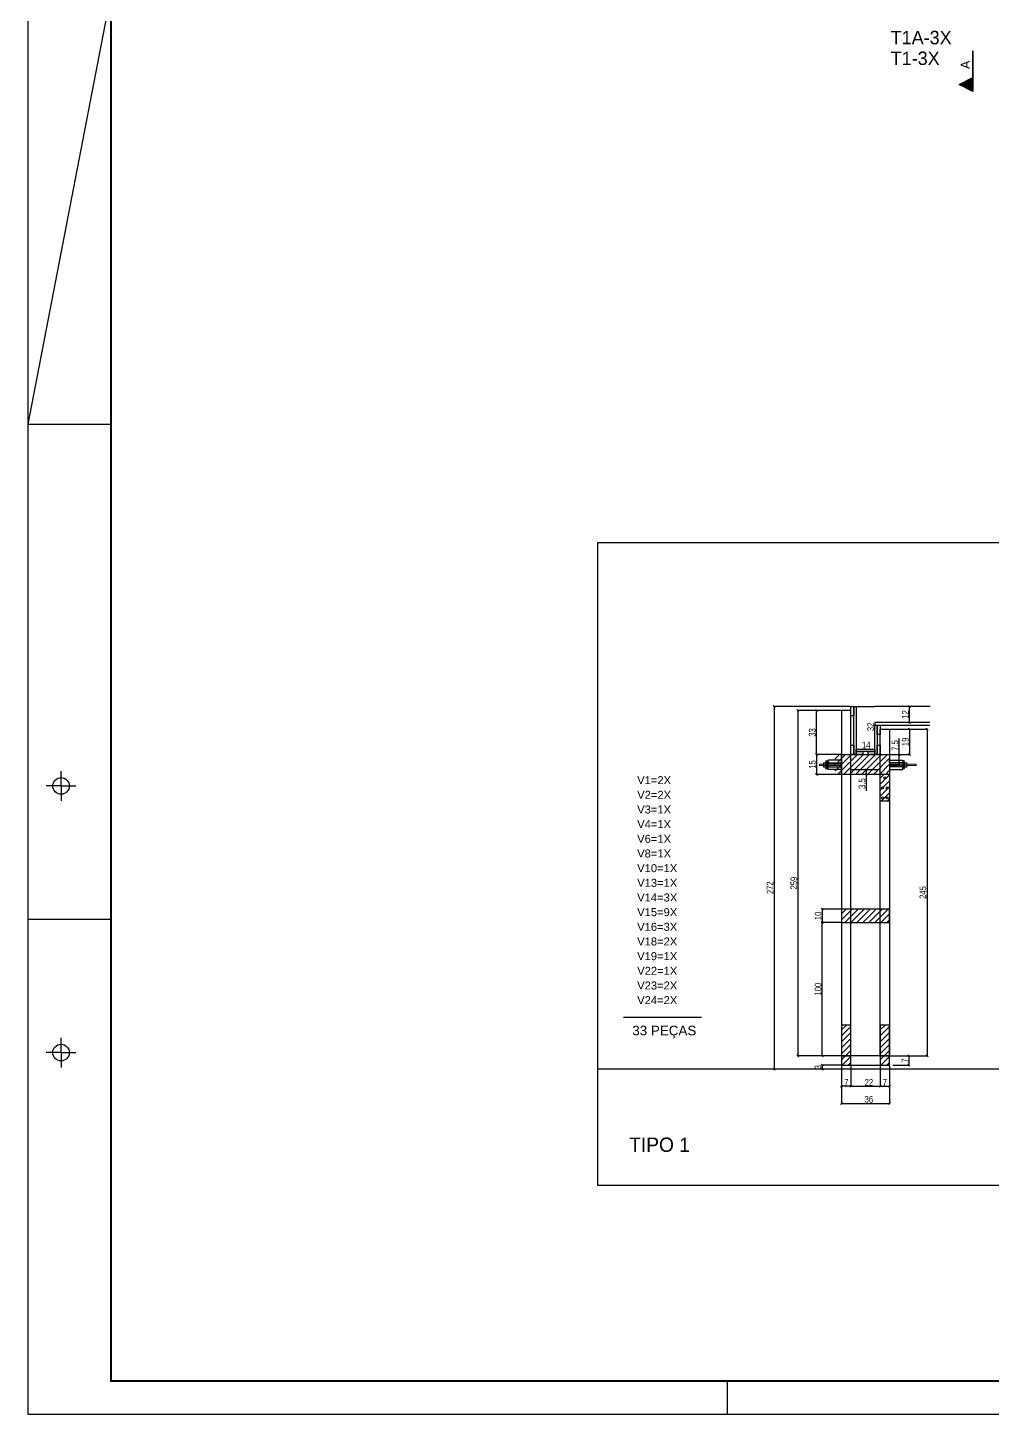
# Model space of a CAD drawing. Extents: x 15230 to 21256, y 3128 to 7338.
# Drawn here: x 15230 to 16677, y 3133 to 5213 of the extents above; entities that cross this region are included whole.
import ezdxf

# ---------------------------------------------------------------- set-up
doc = ezdxf.new("R2010")
doc.units = 0
for name, color, linetype in [('3', 3, 'Continuous'), ('COTA', 241, 'Continuous'), ('TIRAS REESCORAMENTO', 252, 'Continuous'), ('VIGAS', 3, 'Continuous')]:
    doc.layers.add(name, color=color, linetype=linetype)
doc.layers.add('BARRA_ANCORAGEM', color=1, linetype='Continuous', lineweight=15)
doc.layers.add('NOME DA VIGA', color=6, linetype='Continuous', lineweight=25)
doc.styles.add('COTA TECNICA 2X', font='techl___.ttf', dxfattribs={"height": 10})
doc.styles.add('R80-50', font='arial.ttf', dxfattribs={"height": 10})
doc.styles.add('ROMAS860', font='ROMAS860.SHX', dxfattribs={"height": 8.5})
doc.styles.add('TQS_ARIAL', font='arial.ttf')
doc.dimstyles.new('SECAO', dxfattribs={"dimscale": 0.333333, "dimtxt": 5, "dimasz": 9, "dimexe": 3, "dimexo": 3, "dimgap": 3, "dimtad": 1, "dimdec": 1, "dimlfac": 0.5, "dimzin": 12, "dimdsep": 46, "dimtxsty": 'COTA TECNICA 2X', "dimblk1": 'OBLIQUE', "dimblk2": 'OBLIQUE', "dimsah": 1, "dimcen": 0.9, "dimclrd": 4, "dimclre": 4, "dimclrt": 240, "dimadec": 1, "dimazin": 3, "dimtfac": 1, "dimtdec": 1, "dimtmove": 0, "dimatfit": 3, "dimfxl": 1, "dimtolj": 1, "dimtzin": 12, "dimarcsym": 0})

# ---------------------------------------------------------------- blocks, each defined once
blk = doc.blocks.new('*U6')
at = {"color": 252}
for p, q in [((-11540, 4165.2), (-11790, 2870)), ((-11690, 1785), (-11690, 1829.2)), ((-11690, 1785), (-11734.2, 1785)), ((-11690, 1785), (-11645.8, 1785)), ((-11690, 1785), (-11690, 1740.8)), ((-11790, 1385), (-11540, 1385)), ((-11690, 985), (-11690, 1029.2)), ((-11690, 985), (-11734.2, 985)), ((-11690, 985), (-11645.8, 985)), ((-11690, 985), (-11690, 940.8))]:
    blk.add_line(p, q, dxfattribs=at)
at = {"color": 7}
for p, q in [((-11790, 2870), (-11540, 2870)), ((-9690, 0), (-9690, -100))]:
    blk.add_line(p, q, dxfattribs=at)
blk.add_lwpolyline([(-11790, 8310), (-11790, -100), (100, -100), (100, 8310)], close=True, dxfattribs=at)
at = {"color": 7, "const_width": 6}
blk.add_lwpolyline([(-11540, 8210), (-11540, 0), (0, 0), (0, 8210)], close=True, dxfattribs=at)
at = {"color": 252}
for centre in [(-11690, 1785), (-11690, 985)]:
    blk.add_circle(centre, 25, dxfattribs=at)
for p in [(-11690, 1785), (-11690, 1785), (-11690, 985), (-11690, 985)]:
    blk.add_point(p, dxfattribs=at)
blk.add_point((-11690, 985))
blk = doc.blocks.new('_Oblique')
at = {"color": 0, "linetype": 'ByBlock', "lineweight": -2}
blk.add_line((-0.5, -0.5), (0.5, 0.5), dxfattribs=at)
blk = doc.blocks.new('*D7')
at = {"layer": 'COTA', "color": 4, "lineweight": -2, "transparency": 16777216}
for p, q in [((16450, 4189.2), (16384.6, 4189.2)), ((16385.6, 4189.2), (16385.6, 3671.1)), ((16450, 3671.1), (16384.6, 3671.1))]:
    blk.add_line(p, q, dxfattribs=at)
at = {"layer": 'DEFPOINTS', "color": 0, "transparency": 16777216}
for p in [(16451, 4189.2), (16385.6, 3671.1), (16451, 3671.1)]:
    blk.add_point(p, dxfattribs=at)
at = {"layer": 'COTA', "color": 4, "lineweight": -2, "transparency": 16777216, "xscale": 3, "yscale": 3, "zscale": 3}
for p, rotation in [((16385.6, 4189.2), 90), ((16385.6, 3671.1), 270)]:
    blk.add_blockref('_Oblique', p, dxfattribs=dict(at, rotation=rotation))
at = {"layer": 'COTA', "color": 240, "transparency": 16777216, "insert": (16379.4, 3930.2), "char_height": 10, "attachment_point": 5, "rotation": 90, "style": 'COTA TECNICA 2X'}
blk.add_mtext('\\A1;259', dxfattribs=at)
blk = doc.blocks.new('*D8')
at = {"layer": 'COTA', "color": 4, "lineweight": -2, "transparency": 16777216}
for p, q in [((16451, 3656.1), (16451, 3598.7)), ((16523, 3656.1), (16523, 3598.7)), ((16451, 3599.7), (16523, 3599.7))]:
    blk.add_line(p, q, dxfattribs=at)
at = {"layer": 'DEFPOINTS', "color": 0, "transparency": 16777216}
for p in [(16451, 3657.1), (16523, 3657.1), (16523, 3599.7)]:
    blk.add_point(p, dxfattribs=at)
at = {"layer": 'COTA', "color": 4, "lineweight": -2, "transparency": 16777216, "xscale": 3, "yscale": 3, "zscale": 3, "rotation": 180}
blk.add_blockref('_Oblique', (16451, 3599.7), dxfattribs=at)
at = {"layer": 'COTA', "color": 4, "lineweight": -2, "transparency": 16777216, "xscale": 3, "yscale": 3, "zscale": 3}
blk.add_blockref('_Oblique', (16523, 3599.7), dxfattribs=at)
at = {"layer": 'COTA', "color": 240, "transparency": 16777216, "insert": (16492, 3605.9), "char_height": 10, "attachment_point": 5, "style": 'COTA TECNICA 2X'}
blk.add_mtext('\\A1;36', dxfattribs=at)
blk = doc.blocks.new('*D9')
at = {"layer": 'COTA', "color": 4, "lineweight": -2, "transparency": 16777216}
for p, q in [((16465, 3656.1), (16465, 3624.4)), ((16509, 3656.1), (16509, 3624.4)), ((16465, 3625.4), (16509, 3625.4))]:
    blk.add_line(p, q, dxfattribs=at)
at = {"layer": 'DEFPOINTS', "color": 0, "transparency": 16777216}
for p in [(16465, 3657.1), (16509, 3657.1), (16509, 3625.4)]:
    blk.add_point(p, dxfattribs=at)
at = {"layer": 'COTA', "color": 4, "lineweight": -2, "transparency": 16777216, "xscale": 3, "yscale": 3, "zscale": 3, "rotation": 180}
blk.add_blockref('_Oblique', (16465, 3625.4), dxfattribs=at)
at = {"layer": 'COTA', "color": 4, "lineweight": -2, "transparency": 16777216, "xscale": 3, "yscale": 3, "zscale": 3}
blk.add_blockref('_Oblique', (16509, 3625.4), dxfattribs=at)
at = {"layer": 'COTA', "color": 240, "transparency": 16777216, "insert": (16492, 3631.4), "char_height": 10, "attachment_point": 5, "style": 'COTA TECNICA 2X'}
blk.add_mtext('\\A1;22', dxfattribs=at)
blk = doc.blocks.new('*D10')
at = {"layer": 'COTA', "color": 4, "lineweight": -2, "transparency": 16777216}
blk.add_line((16509, 3625.4), (16523, 3625.4), dxfattribs=at)
at = {"layer": 'DEFPOINTS', "color": 0, "transparency": 16777216}
for p in [(16509, 3625.4), (16523, 3625.4), (16523, 3625.4)]:
    blk.add_point(p, dxfattribs=at)
at = {"layer": 'COTA', "color": 4, "lineweight": -2, "transparency": 16777216, "xscale": 3, "yscale": 3, "zscale": 3, "rotation": 180}
blk.add_blockref('_Oblique', (16509, 3625.4), dxfattribs=at)
at = {"layer": 'COTA', "color": 4, "lineweight": -2, "transparency": 16777216, "xscale": 3, "yscale": 3, "zscale": 3}
blk.add_blockref('_Oblique', (16523, 3625.4), dxfattribs=at)
at = {"layer": 'COTA', "color": 240, "transparency": 16777216, "insert": (16516, 3631.5), "char_height": 10, "attachment_point": 5, "style": 'COTA TECNICA 2X'}
blk.add_mtext('\\A1;7', dxfattribs=at)
blk = doc.blocks.new('*D11')
at = {"layer": 'COTA', "color": 4, "lineweight": -2, "transparency": 16777216}
blk.add_line((16465, 3625.4), (16451, 3625.4), dxfattribs=at)
at = {"layer": 'DEFPOINTS', "color": 0, "transparency": 16777216}
for p in [(16451, 3625.4), (16451, 3625.4), (16465, 3625.4)]:
    blk.add_point(p, dxfattribs=at)
at = {"layer": 'COTA', "color": 4, "lineweight": -2, "transparency": 16777216, "xscale": 3, "yscale": 3, "zscale": 3, "rotation": 180}
blk.add_blockref('_Oblique', (16451, 3625.4), dxfattribs=at)
at = {"layer": 'COTA', "color": 4, "lineweight": -2, "transparency": 16777216, "xscale": 3, "yscale": 3, "zscale": 3}
blk.add_blockref('_Oblique', (16465, 3625.4), dxfattribs=at)
at = {"layer": 'COTA', "color": 240, "transparency": 16777216, "insert": (16458, 3631.5), "char_height": 10, "attachment_point": 5, "style": 'COTA TECNICA 2X'}
blk.add_mtext('\\A1;7', dxfattribs=at)
blk = doc.blocks.new('*D12')
at = {"layer": 'COTA', "color": 4, "lineweight": -2, "transparency": 16777216}
for p, q in [((16450, 3891.1), (16420.9, 3891.1)), ((16421.9, 3891.1), (16421.9, 3871.1)), ((16450, 3871.1), (16420.9, 3871.1))]:
    blk.add_line(p, q, dxfattribs=at)
at = {"layer": 'DEFPOINTS', "color": 0, "transparency": 16777216}
for p in [(16451, 3891.1), (16421.9, 3871.1), (16451, 3871.1)]:
    blk.add_point(p, dxfattribs=at)
at = {"layer": 'COTA', "color": 4, "lineweight": -2, "transparency": 16777216, "xscale": 3, "yscale": 3, "zscale": 3}
for p, rotation in [((16421.9, 3891.1), 90), ((16421.9, 3871.1), 270)]:
    blk.add_blockref('_Oblique', p, dxfattribs=dict(at, rotation=rotation))
at = {"layer": 'COTA', "color": 240, "transparency": 16777216, "insert": (16415.8, 3881.1), "char_height": 10, "attachment_point": 5, "rotation": 90, "style": 'COTA TECNICA 2X'}
blk.add_mtext('\\A1;10', dxfattribs=at)
blk = doc.blocks.new('*D13')
at = {"layer": 'COTA', "color": 4, "lineweight": -2, "transparency": 16777216}
for p, q in [((16450, 4189.2), (16412.3, 4189.2)), ((16413.3, 4123.2), (16413.3, 4189.2)), ((16450, 4123.2), (16412.3, 4123.2))]:
    blk.add_line(p, q, dxfattribs=at)
at = {"layer": 'DEFPOINTS', "color": 0, "transparency": 16777216}
for p in [(16413.3, 4189.2), (16451, 4189.2), (16451, 4123.2)]:
    blk.add_point(p, dxfattribs=at)
at = {"layer": 'COTA', "color": 4, "lineweight": -2, "transparency": 16777216, "xscale": 3, "yscale": 3, "zscale": 3}
for p, rotation in [((16413.3, 4189.2), 90), ((16413.3, 4123.2), 270)]:
    blk.add_blockref('_Oblique', p, dxfattribs=dict(at, rotation=rotation))
at = {"layer": 'COTA', "color": 240, "transparency": 16777216, "insert": (16407, 4156.2), "char_height": 10, "attachment_point": 5, "rotation": 90, "style": 'COTA TECNICA 2X'}
blk.add_mtext('\\A1;33', dxfattribs=at)
blk = doc.blocks.new('*D14')
at = {"layer": 'COTA', "color": 4, "lineweight": -2, "transparency": 16777216}
for p, q in [((16524, 4161.1), (16553.7, 4161.1)), ((16552.7, 4161.1), (16552.7, 4123.2)), ((16524, 4123.2), (16553.7, 4123.2))]:
    blk.add_line(p, q, dxfattribs=at)
at = {"layer": 'DEFPOINTS', "color": 0, "transparency": 16777216}
for p in [(16523, 4161.1), (16523, 4123.2), (16552.7, 4123.2)]:
    blk.add_point(p, dxfattribs=at)
at = {"layer": 'COTA', "color": 4, "lineweight": -2, "transparency": 16777216, "xscale": 3, "yscale": 3, "zscale": 3}
for p, rotation in [((16552.7, 4161.1), 90), ((16552.7, 4123.2), 270)]:
    blk.add_blockref('_Oblique', p, dxfattribs=dict(at, rotation=rotation))
at = {"layer": 'COTA', "color": 240, "transparency": 16777216, "insert": (16546.6, 4142.1), "char_height": 10, "attachment_point": 5, "rotation": 90, "style": 'COTA TECNICA 2X'}
blk.add_mtext('\\A1;19', dxfattribs=at)
blk = doc.blocks.new('*D15')
at = {"layer": 'COTA', "color": 4, "lineweight": -2, "transparency": 16777216}
for p, q in [((16464, 4195.2), (16348.8, 4195.2)), ((16349.8, 4195.2), (16349.8, 3651.1)), ((16450, 3651.1), (16348.8, 3651.1))]:
    blk.add_line(p, q, dxfattribs=at)
at = {"layer": 'DEFPOINTS', "color": 0, "transparency": 16777216}
for p in [(16465, 4195.2), (16349.8, 3651.1), (16451, 3651.1)]:
    blk.add_point(p, dxfattribs=at)
at = {"layer": 'COTA', "color": 4, "lineweight": -2, "transparency": 16777216, "xscale": 3, "yscale": 3, "zscale": 3}
for p, rotation in [((16349.8, 4195.2), 90), ((16349.8, 3651.1), 270)]:
    blk.add_blockref('_Oblique', p, dxfattribs=dict(at, rotation=rotation))
at = {"layer": 'COTA', "color": 240, "transparency": 16777216, "insert": (16343.7, 3923.2), "char_height": 10, "attachment_point": 5, "rotation": 90, "style": 'COTA TECNICA 2X'}
blk.add_mtext('\\A1;272', dxfattribs=at)
blk = doc.blocks.new('*D16')
at = {"layer": 'COTA', "color": 4, "lineweight": -2, "transparency": 16777216}
for p, q in [((16450, 3657.1), (16420.9, 3657.1)), ((16450, 3651.1), (16420.9, 3651.1)), ((16421.9, 3657.1), (16421.9, 3651.1))]:
    blk.add_line(p, q, dxfattribs=at)
at = {"layer": 'DEFPOINTS', "color": 0, "transparency": 16777216}
for p in [(16421.9, 3651.1), (16451, 3657.1), (16451, 3651.1)]:
    blk.add_point(p, dxfattribs=at)
at = {"layer": 'COTA', "color": 4, "lineweight": -2, "transparency": 16777216, "xscale": 3, "yscale": 3, "zscale": 3}
for p, rotation in [((16421.9, 3657.1), 90), ((16421.9, 3651.1), 270)]:
    blk.add_blockref('_Oblique', p, dxfattribs=dict(at, rotation=rotation))
at = {"layer": 'COTA', "color": 240, "transparency": 16777216, "insert": (16415.6, 3654.1), "char_height": 10, "attachment_point": 5, "rotation": 90, "style": 'COTA TECNICA 2X'}
blk.add_mtext('\\A1;3', dxfattribs=at)
blk = doc.blocks.new('*D17')
at = {"layer": 'DEFPOINTS', "color": 0, "transparency": 16777216}
for p in [(16488, 4195.2), (16501, 4195.2), (16488, 4131.2)]:
    blk.add_point(p, dxfattribs=at)
at = {"layer": 'COTA', "color": 240, "transparency": 16777216, "insert": (16494.7, 4164.5), "char_height": 10, "attachment_point": 5, "rotation": 90, "style": 'COTA TECNICA 2X'}
blk.add_mtext('\\A1;32', dxfattribs=at)
blk = doc.blocks.new('*D18')
at = {"layer": 'DEFPOINTS', "color": 0, "transparency": 16777216}
for p in [(16473, 4131.2), (16501, 4131.2), (16501, 4131.2)]:
    blk.add_point(p, dxfattribs=at)
at = {"layer": 'COTA', "color": 240, "transparency": 16777216, "insert": (16488, 4137.2), "char_height": 10, "attachment_point": 5, "style": 'COTA TECNICA 2X'}
blk.add_mtext('\\A1;14', dxfattribs=at)
blk = doc.blocks.new('*D19')
at = {"layer": 'COTA', "color": 4, "lineweight": -2, "transparency": 16777216}
for p, q in [((16450, 3871.1), (16420.9, 3871.1)), ((16421.9, 3671.1), (16421.9, 3871.1)), ((16449, 3671.1), (16420.9, 3671.1))]:
    blk.add_line(p, q, dxfattribs=at)
at = {"layer": 'DEFPOINTS', "color": 0, "transparency": 16777216}
for p in [(16421.9, 3871.1), (16451, 3871.1), (16450, 3671.1)]:
    blk.add_point(p, dxfattribs=at)
at = {"layer": 'COTA', "color": 4, "lineweight": -2, "transparency": 16777216, "xscale": 3, "yscale": 3, "zscale": 3}
for p, rotation in [((16421.9, 3871.1), 90), ((16421.9, 3671.1), 270)]:
    blk.add_blockref('_Oblique', p, dxfattribs=dict(at, rotation=rotation))
at = {"layer": 'COTA', "color": 240, "transparency": 16777216, "insert": (16415.8, 3771.1), "char_height": 10, "attachment_point": 5, "rotation": 90, "style": 'COTA TECNICA 2X'}
blk.add_mtext('\\A1;100', dxfattribs=at)
blk = doc.blocks.new('*D20')
at = {"layer": 'COTA', "color": 4, "lineweight": -2, "transparency": 16777216}
for p, q in [((16552.7, 4171.2), (16552.7, 4195.2)), ((16553.7, 4195.2), (16553.7, 4195.2)), ((16550.6, 4171.2), (16553.7, 4171.2))]:
    blk.add_line(p, q, dxfattribs=at)
at = {"layer": 'DEFPOINTS', "color": 0, "transparency": 16777216}
for p in [(16552.7, 4195.2), (16552.7, 4195.2), (16549.6, 4171.2)]:
    blk.add_point(p, dxfattribs=at)
at = {"layer": 'COTA', "color": 4, "lineweight": -2, "transparency": 16777216, "xscale": 3, "yscale": 3, "zscale": 3}
for p, rotation in [((16552.7, 4195.2), 90), ((16552.7, 4171.2), 270)]:
    blk.add_blockref('_Oblique', p, dxfattribs=dict(at, rotation=rotation))
at = {"layer": 'COTA', "color": 240, "transparency": 16777216, "insert": (16546.7, 4183.2), "char_height": 10, "attachment_point": 5, "rotation": 90, "style": 'COTA TECNICA 2X'}
blk.add_mtext('\\A1;12', dxfattribs=at)
blk = doc.blocks.new('*D21')
at = {"layer": 'COTA', "color": 4, "lineweight": -2, "transparency": 16777216}
for p, q in [((16525, 4161.1), (16580.3, 4161.1)), ((16579.3, 4161.1), (16579.3, 3671.1)), ((16525, 3671.1), (16580.3, 3671.1))]:
    blk.add_line(p, q, dxfattribs=at)
at = {"layer": 'DEFPOINTS', "color": 0, "transparency": 16777216}
for p in [(16524, 4161.1), (16524, 3671.1), (16579.3, 3671.1)]:
    blk.add_point(p, dxfattribs=at)
at = {"layer": 'COTA', "color": 4, "lineweight": -2, "transparency": 16777216, "xscale": 3, "yscale": 3, "zscale": 3}
for p, rotation in [((16579.3, 4161.1), 90), ((16579.3, 3671.1), 270)]:
    blk.add_blockref('_Oblique', p, dxfattribs=dict(at, rotation=rotation))
at = {"layer": 'COTA', "color": 240, "transparency": 16777216, "insert": (16573.1, 3916.1), "char_height": 10, "attachment_point": 5, "rotation": 90, "style": 'COTA TECNICA 2X'}
blk.add_mtext('\\A1;245', dxfattribs=at)
blk = doc.blocks.new('*D22')
at = {"layer": 'COTA', "color": 4, "lineweight": -2, "transparency": 16777216}
for p, q in [((16510, 3671.1), (16553.1, 3671.1)), ((16552.1, 3671.1), (16552.1, 3657.1)), ((16528, 3657.1), (16553.1, 3657.1))]:
    blk.add_line(p, q, dxfattribs=at)
at = {"layer": 'DEFPOINTS', "color": 0, "transparency": 16777216}
for p in [(16509, 3671.1), (16527, 3657.1), (16552.1, 3657.1)]:
    blk.add_point(p, dxfattribs=at)
at = {"layer": 'COTA', "color": 4, "lineweight": -2, "transparency": 16777216, "xscale": 3, "yscale": 3, "zscale": 3}
for p, rotation in [((16552.1, 3671.1), 90), ((16552.1, 3657.1), 270)]:
    blk.add_blockref('_Oblique', p, dxfattribs=dict(at, rotation=rotation))
at = {"layer": 'COTA', "color": 240, "transparency": 16777216, "insert": (16546, 3664.1), "char_height": 10, "attachment_point": 5, "rotation": 90, "style": 'COTA TECNICA 2X'}
blk.add_mtext('\\A1;7', dxfattribs=at)
blk = doc.blocks.new('*D23')
at = {"layer": 'COTA', "color": 4, "lineweight": -2, "transparency": 16777216}
for p, q in [((16450, 4123.2), (16412.3, 4123.2)), ((16413.3, 4123.2), (16413.3, 4093.2)), ((16450, 4093.2), (16412.3, 4093.2))]:
    blk.add_line(p, q, dxfattribs=at)
at = {"layer": 'DEFPOINTS', "color": 0, "transparency": 16777216}
for p in [(16451, 4123.2), (16413.3, 4093.2), (16451, 4093.2)]:
    blk.add_point(p, dxfattribs=at)
at = {"layer": 'COTA', "color": 4, "lineweight": -2, "transparency": 16777216, "xscale": 3, "yscale": 3, "zscale": 3}
for p, rotation in [((16413.3, 4123.2), 90), ((16413.3, 4093.2), 270)]:
    blk.add_blockref('_Oblique', p, dxfattribs=dict(at, rotation=rotation))
at = {"layer": 'COTA', "color": 240, "transparency": 16777216, "insert": (16407.2, 4108.2), "char_height": 10, "attachment_point": 5, "rotation": 90, "style": 'COTA TECNICA 2X'}
blk.add_mtext('\\A1;15', dxfattribs=at)
blk = doc.blocks.new('A$C51C4441F')
at = {"layer": 'BARRA_ANCORAGEM'}
for p, q in [((-2.3, 3.4), (-5.8, 3.4)), ((-5.8, 3.4), (-5.8, -3.4)), ((-2.3, 1.2), (-5, 1.2)), ((-2.3, 3.4), (-1.8, 5.5)), ((-2.3, 3.4), (-2.3, 3.4)), ((-2.3, 3.4), (-2.3, 0.2)), ((-2.3, -3.4), (-5.8, -3.4)), ((-2.2, -1.2), (-5, -1.2)), ((-2.3, -0.2), (-2.3, -3.4)), ((-2.3, -3.4), (-1.8, -5.5))]:
    blk.add_line(p, q, dxfattribs=at)
for points in [[(-2.7, 6), (-1.2, 6), (-1.2, 5.5), (-2.7, 5.5)], [(-2.7, 0.2), (-1.2, 0.2), (-1.2, -0.2), (-2.7, -0.2)], [(-1.2, -6), (0, -6), (0, 6), (-1.2, 6)], [(-2.7, -6), (-1.2, -6), (-1.2, -5.5), (-2.7, -5.5)]]:
    blk.add_lwpolyline(points, close=True, dxfattribs=at)
for centre, radius, start, end in [((-4.7, 2.3), 1.15, 107.7845, 252.2718), ((-4.5, 0), 1.3, 112.648, 247.4083), ((-4.7, -2.3), 1.15, 107.7845, 252.2718)]:
    blk.add_arc(centre, radius, start, end, dxfattribs=at)
blk = doc.blocks.new('*D24')
at = {"layer": 'COTA', "color": 4, "lineweight": -2, "transparency": 16777216}
for p, q in [((16537.2, 4123.2), (16537.2, 4147.3)), ((16524, 4123.2), (16538.2, 4123.2)), ((16537.2, 4107.5), (16537.2, 4123.2)), ((16524, 4107.5), (16538.2, 4107.5))]:
    blk.add_line(p, q, dxfattribs=at)
at = {"layer": 'DEFPOINTS', "color": 0, "transparency": 16777216}
for p in [(16523, 4123.2), (16537.2, 4123.2), (16523, 4107.5)]:
    blk.add_point(p, dxfattribs=at)
at = {"layer": 'COTA', "color": 4, "lineweight": -2, "transparency": 16777216, "xscale": 3, "yscale": 3, "zscale": 3}
for p, rotation in [((16537.2, 4123.2), 90), ((16537.2, 4107.5), 270)]:
    blk.add_blockref('_Oblique', p, dxfattribs=dict(at, rotation=rotation))
at = {"layer": 'COTA', "color": 240, "transparency": 16777216, "insert": (16531.1, 4136.7), "char_height": 10, "attachment_point": 5, "rotation": 90, "style": 'COTA TECNICA 2X'}
blk.add_mtext('\\A1;7.5', dxfattribs=at)
blk = doc.blocks.new('*D25')
at = {"layer": 'COTA', "color": 4, "lineweight": -2, "transparency": 16777216}
for p, q in [((16487.9, 4100.2), (16487.9, 4093.2)), ((16488, 4100.2), (16488.9, 4100.2)), ((16487.9, 4093.2), (16487.9, 4068.6)), ((16488, 4093.2), (16488.9, 4093.2))]:
    blk.add_line(p, q, dxfattribs=at)
at = {"layer": 'DEFPOINTS', "color": 0, "transparency": 16777216}
for p in [(16487, 4100.2), (16487, 4093.2), (16487.9, 4093.2)]:
    blk.add_point(p, dxfattribs=at)
at = {"layer": 'COTA', "color": 4, "lineweight": -2, "transparency": 16777216, "xscale": 3, "yscale": 3, "zscale": 3}
for p, rotation in [((16487.9, 4100.2), 90), ((16487.9, 4093.2), 270)]:
    blk.add_blockref('_Oblique', p, dxfattribs=dict(at, rotation=rotation))
at = {"layer": 'COTA', "color": 240, "transparency": 16777216, "insert": (16481.7, 4079.4), "char_height": 10, "attachment_point": 5, "rotation": 90, "style": 'COTA TECNICA 2X'}
blk.add_mtext('\\A1;3.5', dxfattribs=at)

msp = doc.modelspace()

# ---------------------------------------------------------------- hatches: boundary and pattern name
at = {"layer": 'COTA'}
h = msp.add_hatch(dxfattribs=at)
h.set_pattern_fill('ANSI31', color=256, scale=2, style=0)
h.set_pattern_definition([(45, (-8173.992, -209173.9055), (-4.49012806, 4.49012806), [])])
h.paths.add_polyline_path([(16522.96, 4093.16), (16522.96, 4123.16), (16440.96, 4123.16), (16440.96, 4093.16)])
h = msp.add_hatch(dxfattribs=at)
h.set_pattern_fill('ANSI31', color=256, scale=2, style=0)
h.set_pattern_definition([(45, (-7150.768, -194166.246), (-4.49012806, 4.49012806), [])])
h.paths.add_polyline_path([(16509.08, 4053.14), (16523.08, 4053.14), (16523.08, 4093.08), (16509.08, 4093.08)])
h = msp.add_hatch(dxfattribs=at)
h.set_pattern_fill('ANSI31', color=256, scale=2, style=0)
h.set_pattern_definition([(45, (-7140.893, -194230.161), (-4.49012806, 4.49012806), [])])
h.paths.add_polyline_path([(16522.96, 3871.14), (16522.96, 3891.14), (16450.96, 3891.14), (16450.96, 3871.14)])
h = msp.add_hatch(dxfattribs=at)
h.set_pattern_fill('ANSI31', color=256, scale=2, style=0)
h.set_pattern_definition([(45, (-3393.259, -2152.071), (-4.490128, 4.490128), [])])
h.paths.add_polyline_path([(16450.96, 3657.12), (16464.96, 3657.12), (16464.96, 3717.12), (16450.96, 3717.12)])
h = msp.add_hatch(dxfattribs=at)
h.set_pattern_fill('ANSI31', color=256, scale=2, style=0)
h.set_pattern_definition([(45, (-3335.259, -2152.071), (-4.490128, 4.490128), [])])
h.paths.add_polyline_path([(16508.96, 3657.12), (16522.96, 3657.12), (16522.96, 3717.12), (16508.96, 3717.12)])

# ---------------------------------------------------------------- linework, layer by layer
at = {"linetype": 'Continuous'}
for p, q in [((16450.96, 4093.16), (16450.96, 4123.16)), ((16450.96, 4123.16), (16522.96, 4123.16)), ((16522.96, 4123.16), (16522.96, 4093.16)), ((16508.96, 4100.16), (16464.96, 4100.16)), ((16522.96, 4093.16), (16450.96, 4093.16))]:
    msp.add_line(p, q, dxfattribs=at)
msp.add_line((16522.96, 4053.14), (16508.96, 4053.14))
for points in [[(16450.96, 3671.12), (16464.96, 3671.12), (16464.96, 4189.21), (16450.96, 4189.21)], [(16450.96, 3657.12), (16464.96, 3657.12), (16464.96, 3717.12), (16450.96, 3717.12)], [(16508.96, 3657.12), (16522.96, 3657.12), (16522.96, 3717.12), (16508.96, 3717.12)]]:
    msp.add_lwpolyline(points, close=True, dxfattribs=at)
for points in [[(16508.96, 4100.16), (16508.96, 4161.09), (16522.96, 4161.09), (16522.96, 3671.12), (16508.96, 3671.12), (16508.96, 4100.16)], [(16450.96, 3871.14), (16522.96, 3871.14), (16522.96, 3891.14), (16450.96, 3891.14), (16450.96, 3871.14)], [(16472.96, 3657.12), (16522.96, 3657.12), (16522.96, 3671.12), (16450.96, 3671.12), (16450.96, 3657.12), (16472.96, 3657.12)]]:
    msp.add_lwpolyline(points, dxfattribs=at)
for centre in [(16515.96, 4088.08), (16512.46, 4073.11), (16512.46, 4058.14), (16519.46, 4073.11), (16519.46, 4058.14)]:
    msp.add_circle(centre, 1.4)
at = {"layer": '3', "color": 7, "linetype": 'Continuous'}
for p, q in [((16648.13, 5117.88), (16648.13, 5178.53)), ((16648.22, 5178.53), (16648.22, 5117.74)), ((16627.48, 5128.11), (16648.13, 5138.43)), ((16627.68, 5128.11), (16648.13, 5138.34)), ((16646.63, 5118.63), (16646.63, 5137.58)), ((16648.22, 5117.74), (16627.48, 5128.11)), ((16648.13, 5117.88), (16627.68, 5128.11)), ((16629.08, 5127.41), (16629.08, 5128.81)), ((16630.67, 5126.61), (16630.67, 5129.61)), ((16632.27, 5125.81), (16632.27, 5130.4)), ((16633.86, 5125.01), (16633.86, 5131.2)), ((16635.46, 5124.22), (16635.46, 5132)), ((16637.06, 5123.41), (16637.05, 5132.8)), ((16638.65, 5122.62), (16638.65, 5133.59)), ((16640.24, 5121.82), (16640.24, 5134.39)), ((16641.84, 5121.03), (16641.84, 5135.19)), ((16643.44, 5120.23), (16643.44, 5135.99)), ((16645.03, 5119.43), (16645.03, 5136.79))]:
    msp.add_line(p, q, dxfattribs=at)
at = {"layer": '3', "linetype": 'Continuous'}
msp.add_lwpolyline([(16648.13, 5117.88), (16627.68, 5128.11), (16648.13, 5138.34), (16648.13, 5117.88)], dxfattribs=at)
at = {"layer": 'BARRA_ANCORAGEM'}
for points in [[(16417.76, 4106.46), (16423.94, 4106.46), (16423.94, 4108.46), (16417.76, 4108.46)], [(16429.76, 4113.46), (16430.96, 4113.46), (16430.96, 4101.46), (16429.76, 4101.46)], [(16430.96, 4106.46), (16450.96, 4106.46), (16450.96, 4108.46), (16430.96, 4108.46)], [(16542.96, 4106.46), (16522.96, 4106.46), (16522.96, 4108.46), (16542.96, 4108.46)], [(16544.16, 4113.46), (16542.96, 4113.46), (16542.96, 4101.46), (16544.16, 4101.46)], [(16548.77, 4106.46), (16562.96, 4106.46), (16562.96, 4108.46), (16548.77, 4108.46)]]:
    msp.add_lwpolyline(points, close=True, dxfattribs=at)
at = {"layer": 'TIRAS REESCORAMENTO', "linetype": 'ByBlock'}
for p, q in [((16472.96, 4195.21), (16500.96, 4195.21)), ((16583.92, 4195.21), (16500.96, 4195.21)), ((16500.96, 4167.21), (16583.44, 4167.21)), ((16709.29, 3651.12), (16085.01, 3651.12))]:
    msp.add_line(p, q, dxfattribs=at)
for points in [[(16464.96, 4195.21), (16469.36, 4195.21), (16469.36, 4181.21), (16464.96, 4181.21)], [(16504.56, 4167.21), (16508.96, 4167.21), (16508.96, 4153.21), (16504.56, 4153.21)], [(16464.96, 4137.16), (16469.36, 4137.16), (16469.36, 4123.16), (16464.96, 4123.16)], [(16500.96, 4127.56), (16472.96, 4127.56), (16472.96, 4131.16), (16500.96, 4131.16)], [(16482.96, 4127.56), (16482.96, 4123.16), (16472.96, 4123.16), (16472.96, 4127.56)], [(16500.96, 4127.56), (16500.96, 4123.16), (16490.96, 4123.16), (16490.96, 4127.56)], [(16504.56, 4137.16), (16508.96, 4137.16), (16508.96, 4123.16), (16504.56, 4123.16)], [(16430.96, 4110.46), (16450.96, 4110.46), (16450.96, 4114.46), (16430.96, 4114.46)], [(16430.96, 4104.46), (16450.96, 4104.46), (16450.96, 4100.46), (16430.96, 4100.46)], [(16542.96, 4110.46), (16522.96, 4110.46), (16522.96, 4114.46), (16542.96, 4114.46)], [(16542.96, 4104.46), (16522.96, 4104.46), (16522.96, 4100.46), (16542.96, 4100.46)]]:
    msp.add_lwpolyline(points, close=True, dxfattribs=at)
for points in [[(16472.96, 4123.16), (16469.36, 4123.16), (16469.36, 4195.21), (16472.96, 4195.21), (16472.96, 4123.16)], [(16583.44, 4171.21), (16500.96, 4171.21), (16500.96, 4167.21), (16583.44, 4167.21)], [(16504.56, 4123.16), (16500.96, 4123.16), (16500.96, 4167.21), (16504.56, 4167.21), (16504.56, 4123.16)]]:
    msp.add_lwpolyline(points, dxfattribs=at)
at = {"layer": 'VIGAS', "color": 7}
msp.add_line((16123.62, 3729.33), (16240.77, 3729.33), dxfattribs=at)
at = {"layer": 'VIGAS'}
msp.add_lwpolyline([(16709.29, 3476.51), (16085.01, 3476.51), (16085.01, 4441.29), (16709.29, 4441.29)], close=True, dxfattribs=at)

# ---------------------------------------------------------------- block references
at = {"xscale": 0.5, "yscale": 0.5, "zscale": 0.5}
msp.add_blockref('*U6', (21124.54, 3183.48), dxfattribs=at)
at = {"layer": 'BARRA_ANCORAGEM', "xscale": -1, "rotation": 180}
msp.add_blockref('A$C51C4441F', (16429.76, 4107.46), dxfattribs=at)
at = {"layer": 'BARRA_ANCORAGEM', "xscale": -1}
msp.add_blockref('A$C51C4441F', (16542.96, 4107.46), dxfattribs=at)

# ---------------------------------------------------------------- texts
at = {"layer": '3', "color": 7, "linetype": 'Continuous', "style": 'TQS_ARIAL'}
msp.add_text('A', height=13.5, rotation=90, dxfattribs=at).set_placement((16643.47, 5151.37))
at = {"layer": 'COTA', "color": 7, "style": 'ROMAS860'}
msp.add_text('TIPO 1', height=21.505, dxfattribs=at).set_placement((16132.29, 3527.03))
at = {"layer": 'NOME DA VIGA', "color": 6, "linetype": 'Continuous'}
for s, p in [('T1A-3X', (16524.79, 5188.44)), ('T1-3X', (16524.79, 5157.42))]:
    msp.add_text(s, height=20.16, dxfattribs=at).set_placement(p)
at = {"layer": 'VIGAS', "color": 0, "style": 'R80-50'}
for s, p in [('V1=2X', (16144.27, 4078.64)), ('V2=2X', (16144.27, 4056.64)), ('V3=1X', (16144.27, 4034.64)), ('V4=1X', (16144.27, 4012.64)), ('V6=1X', (16144.27, 3990.64)), ('V8=1X', (16144.27, 3968.64)), ('V10=1X', (16144.27, 3946.64)), ('V13=1X', (16144.27, 3924.64)), ('V14=3X', (16144.27, 3902.64)), ('V15=9X', (16144.27, 3880.64)), ('V16=3X', (16144.27, 3858.64)), ('V18=2X', (16144.27, 3836.64)), ('V19=1X', (16144.27, 3814.64)), ('V22=1X', (16144.27, 3792.64)), ('V23=2X', (16144.27, 3770.64)), ('V24=2X', (16144.27, 3748.64))]:
    msp.add_text(s, height=12, dxfattribs=at).set_placement(p)
at = {"layer": 'VIGAS', "color": 7, "insert": (16136.89, 3716.28), "char_height": 14.4, "attachment_point": 1, "style": 'R80-50'}
msp.add_mtext_dynamic_manual_height_columns('33 PEÇAS', width=162.221, gutter_width=50, heights=[0], dxfattribs=at)

# ---------------------------------------------------------------- dimensions: what is measured, and where the dimension line sits
at = {"layer": 'COTA', "color": 3}
for base, p1, p2, picture, middle in [((16349.76, 3651.12), (16464.96, 4195.21), (16450.96, 3651.12), '*D15', (16343.69, 3923.17)), ((16385.55, 3671.12), (16450.96, 4189.21), (16450.96, 3671.12), '*D7', (16379.41, 3930.17)), ((16413.26, 4189.21), (16450.96, 4123.16), (16450.96, 4189.21), '*D13', (16407.04, 4156.19)), ((16552.71, 4195.21), (16549.56, 4171.21), (16552.71, 4195.21), '*D20', (16546.65, 4183.21)), ((16552.71, 4123.16), (16522.96, 4161.09), (16522.96, 4123.16), '*D14', (16546.62, 4142.13)), ((16579.25, 3671.12), (16523.96, 4161.09), (16523.96, 3671.12), '*D21', (16573.14, 3916.1)), ((16413.26, 4093.16), (16450.96, 4123.16), (16450.96, 4093.16), '*D23', (16407.15, 4108.16)), ((16487.88, 4093.16), (16486.96, 4100.16), (16486.96, 4093.16), '*D25', (16481.67, 4079.36)), ((16421.86, 3871.14), (16450.96, 3891.14), (16450.96, 3871.14), '*D12', (16415.76, 3881.14)), ((16421.86, 3871.14), (16449.96, 3671.12), (16450.96, 3871.14), '*D19', (16415.76, 3771.13)), ((16552.11, 3657.12), (16508.96, 3671.12), (16527.02, 3657.12), '*D22', (16546.03, 3664.12))]:
    dim = msp.add_linear_dim(base=base, p1=p1, p2=p2, angle=90, dimstyle='SECAO', dxfattribs=at)
    dim.commit()
    dim.dimension.update_dxf_attribs({"geometry": picture, "text_midpoint": middle})
dim = msp.add_linear_dim(base=(16500.96, 4195.21), p1=(16488, 4131.16), p2=(16488, 4195.21), angle=90, dimstyle='SECAO', override={"dimse1": 1, "dimse2": 1, "dimsd1": 1, "dimsd2": 1}, dxfattribs=at)
dim.commit()
dim.dimension.update_dxf_attribs({"geometry": '*D17', "text_midpoint": (16500.96, 4164.51), "dimtype": 160})
dim = msp.add_linear_dim(base=(16500.96, 4131.16), p1=(16472.96, 4131.16), p2=(16500.96, 4131.16), dimstyle='SECAO', override={"dimse1": 1, "dimse2": 1, "dimsd1": 1, "dimsd2": 1}, dxfattribs=at)
dim.commit()
dim.dimension.update_dxf_attribs({"geometry": '*D18', "text_midpoint": (16488, 4131.16), "dimtype": 160})
dim = msp.add_linear_dim(base=(16537.18, 4123.16), p1=(16522.96, 4107.46), p2=(16522.96, 4123.16), angle=90, text='7.5', dimstyle='SECAO', dxfattribs=at)
dim.commit()
dim.dimension.update_dxf_attribs({"geometry": '*D24', "text_midpoint": (16531.07, 4136.74)})
dim = msp.add_linear_dim(base=(16421.86, 3651.12), p1=(16450.96, 3657.12), p2=(16450.96, 3651.12), angle=90, dimstyle='SECAO', dxfattribs=at)
dim.commit()
dim.dimension.update_dxf_attribs({"geometry": '*D16', "text_midpoint": (16421.86, 3654.12), "dimtype": 160})
for base, p1, p2, picture, middle in [((16522.96, 3599.66), (16450.96, 3657.12), (16522.96, 3657.12), '*D8', (16491.96, 3599.66)), ((16508.96, 3625.38), (16464.96, 3657.12), (16508.96, 3657.12), '*D9', (16491.96, 3625.38)), ((16522.96, 3625.38), (16508.96, 3625.38), (16522.96, 3625.38), '*D10', (16515.96, 3625.38))]:
    dim = msp.add_linear_dim(base=base, p1=p1, p2=p2, dimstyle='SECAO', dxfattribs=at)
    dim.commit()
    dim.dimension.update_dxf_attribs({"geometry": picture, "text_midpoint": middle, "dimtype": 160})
dim = msp.add_linear_dim(base=(16450.96, 3625.38), p1=(16464.96, 3625.38), p2=(16450.96, 3625.38), dimstyle='SECAO', dxfattribs=at)
dim.commit()
dim.dimension.update_dxf_attribs({"geometry": '*D11', "text_midpoint": (16457.96, 3631.45)})

doc.saveas('drawing.dxf')
